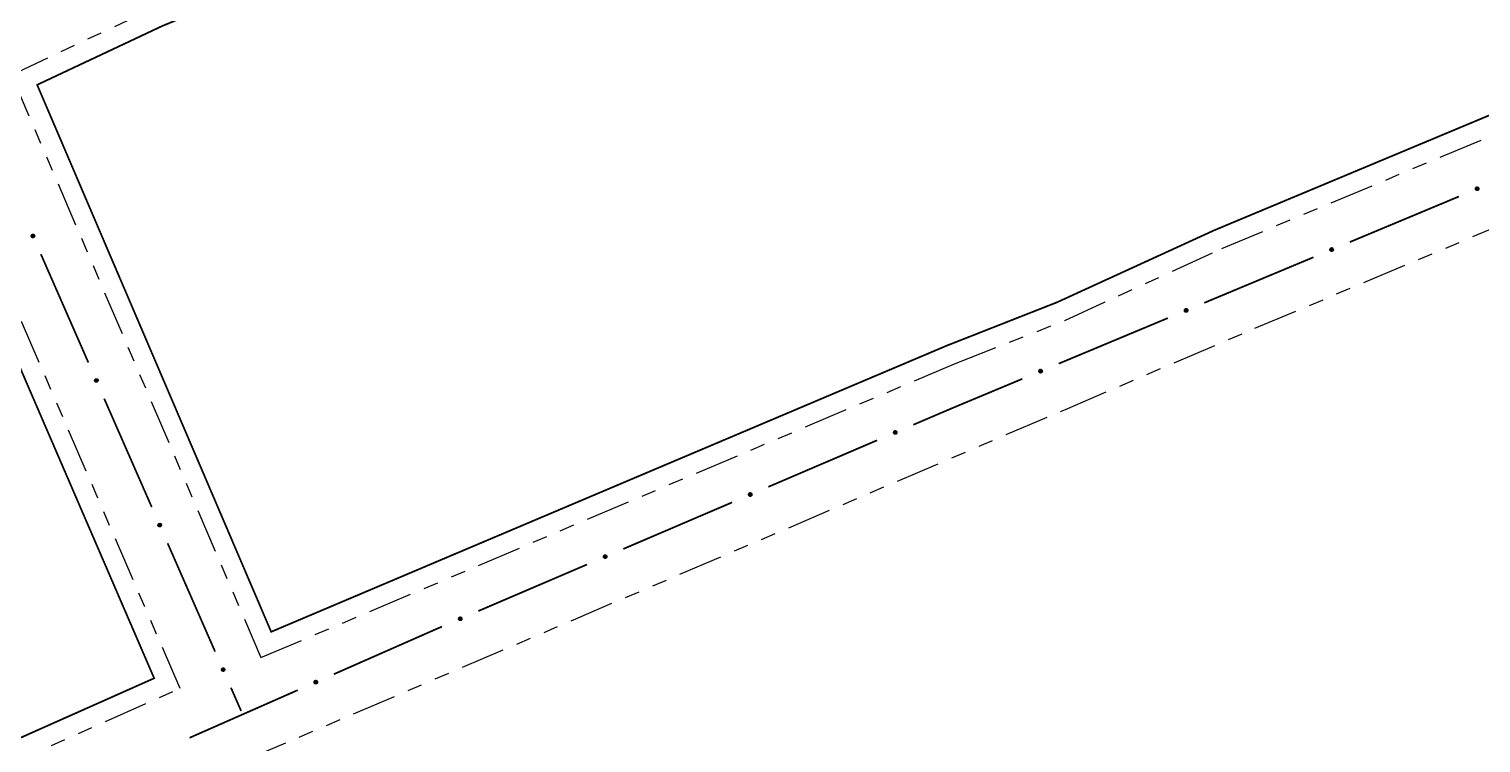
# Model space of a CAD drawing. Extents: x 212200 to 214553, y 4880545 to 4882659.
# Drawn here: x 212517.2 to 212664.5, y 4881572.1 to 4881644.5 of the extents above; entities that cross this region are included whole.
import ezdxf

# ---------------------------------------------------------------- set-up
doc = ezdxf.new("R2010")
doc.units = 0
doc.header["$LTSCALE"] = 1.5
doc.header["$MEASUREMENT"] = 0
doc.linetypes.add('TRACO_12', pattern=[2.5, 2, -0.5])
doc.linetypes.add('TRACO_25', pattern=[8, 3, -1, 1, -1, 1, -1])
for name, color, linetype in [('RU-QUADRA', 210, 'CONTINUOUS'), ('SV-EIXO-RUA-N-PAV', 6, 'CONTINUOUS'), ('SV-RUA-NAO-PAV', 7, 'CONTINUOUS')]:
    doc.layers.add(name, color=color, linetype=linetype)

msp = doc.modelspace()

# ---------------------------------------------------------------- linework, layer by layer
at = {"layer": 'RU-QUADRA', "linetype": 'TRACO_12', "const_width": 0.18, "flags": 128}
for points in [[(212621.514243, 4881616.767795), (212637.44105, 4881624.058091), (212706.951488, 4881653.085227), (212708.0979, 4881654.150289), (212707.979363, 4881655.811787), (212686.173619, 4881707.118705), (212684.704969, 4881709.118013), (212682.661342, 4881709.024064), (212630.339986, 4881686.35951), (212622.612242, 4881683.047441), (212566.219835, 4881659.402928), (212530.752008, 4881644.784216), (212518.039436, 4881638.809736), (212541.781915, 4881583.363192), (212610.347393, 4881612.381162)], [(212529.910859, 4881578.656227), (212506.109515, 4881633.732175), (212466.705919, 4881617.295173), (212418.765075, 4881596.43161), (212409.612447, 4881592.356324), (212432.769733, 4881537.000217), (212466.001142, 4881551.104873), (212502.239873, 4881566.346417)]]:
    msp.add_lwpolyline(points, close=True, dxfattribs=at)
at = {"layer": 'SV-EIXO-RUA-N-PAV', "const_width": 0.18}
for points in [[(212662.269085, 4881627.485827), (212651.214066, 4881622.872079)], [(212662.288273, 4881627.493977), (212662.269085, 4881627.485827)], [(212518.41447, 4881621.649815), (212523.236058, 4881610.66108)], [(212647.522647, 4881621.331487), (212636.44839, 4881616.70971)], [(212632.75697, 4881615.169118), (212621.682713, 4881610.547341)], [(212617.991294, 4881609.006749), (212611.53131, 4881606.310712)], [(212524.843254, 4881606.998168), (212529.664841, 4881596.009433)], [(212610.81956, 4881606.013668), (212606.931649, 4881604.35039)], [(212611.53131, 4881606.310712), (212610.81956, 4881606.013668)], [(212603.254053, 4881602.777087), (212592.221263, 4881598.057177)], [(212588.543666, 4881596.483874), (212577.510877, 4881591.763964)], [(212531.272037, 4881592.346522), (212536.093625, 4881581.357787)], [(212573.83328, 4881590.19066), (212562.80049, 4881585.47075)], [(212558.672887, 4881583.704931), (212548.138797, 4881579.065368)], [(212559.122894, 4881583.897447), (212558.672887, 4881583.704931)], [(212544.478122, 4881577.453085), (212533.496096, 4881572.616236)], [(212537.700821, 4881577.694875), (212538.504419, 4881575.86342)], [(212538.504419, 4881575.86342), (212538.734454, 4881575.339154)]]:
    msp.add_lwpolyline(points, dxfattribs=at)
at = {"layer": 'SV-EIXO-RUA-N-PAV'}
for points in [[(212664.304363, 4881628.23077), (212664.286698, 4881628.185163), (212664.262189, 4881628.149579), (212664.233206, 4881628.125783), (212664.202111, 4881628.111434), (212664.168646, 4881628.100337), (212664.132438, 4881628.096592), (212664.09133, 4881628.101338), (212664.045456, 4881628.118738), (212664.010653, 4881628.14624), (212663.985804, 4881628.173407), (212663.968975, 4881628.20497), (212663.958739, 4881628.23766), (212663.956094, 4881628.2754), (212663.96131, 4881628.317011), (212663.979922, 4881628.362716), (212664.004189, 4881628.397437), (212664.032828, 4881628.419717), (212664.064665, 4881628.436436), (212664.098966, 4881628.447355), (212664.13453, 4881628.450826), (212664.176417, 4881628.445498), (212664.221284, 4881628.42653), (212664.256191, 4881628.402723), (212664.278867, 4881628.374404), (212664.294621, 4881628.342689), (212664.306159, 4881628.309259), (212664.311438, 4881628.273019), (212664.304363, 4881628.23077)], [(212517.653945, 4881623.657073), (212517.699757, 4881623.639947), (212517.735628, 4881623.61586), (212517.759764, 4881623.587159), (212517.774479, 4881623.556235), (212517.78597, 4881623.522904), (212517.790141, 4881623.486742), (212517.785881, 4881623.445582), (212517.769023, 4881623.399505), (212517.741934, 4881623.364381), (212517.715062, 4881623.339213), (212517.6837, 4881623.322012), (212517.651133, 4881623.311391), (212517.613427, 4881623.308301), (212517.571757, 4881623.313026), (212517.525836, 4881623.331098), (212517.490831, 4881623.354953), (212517.468214, 4881623.383327), (212517.451121, 4881623.414965), (212517.439798, 4881623.449135), (212517.435908, 4881623.484656), (212517.440741, 4881623.526603), (212517.459178, 4881623.57169), (212517.482573, 4881623.606875), (212517.510621, 4881623.629884), (212517.542149, 4881623.646011), (212517.57544, 4881623.657943), (212517.611616, 4881623.663649), (212517.653945, 4881623.657073)], [(212649.54335, 4881622.055533), (212649.525397, 4881622.010039), (212649.500665, 4881621.97461), (212649.471531, 4881621.950998), (212649.440346, 4881621.936845), (212649.406812, 4881621.92596), (212649.370581, 4881621.922444), (212649.329504, 4881621.92745), (212649.283741, 4881621.945139), (212649.249112, 4881621.97286), (212649.224435, 4881622.000184), (212649.207805, 4881622.031852), (212649.197776, 4881622.064606), (212649.195369, 4881622.102362), (212649.200848, 4881622.143939), (212649.219749, 4881622.189526), (212649.244234, 4881622.224093), (212649.273013, 4881622.246192), (212649.304956, 4881622.262709), (212649.339325, 4881622.273412), (212649.37491, 4881622.276658), (212649.416763, 4881622.271066), (212649.461509, 4881622.251815), (212649.496265, 4881622.227787), (212649.518762, 4881622.199326), (212649.534315, 4881622.167512), (212649.545642, 4881622.13401), (212649.550692, 4881622.097737), (212649.54335, 4881622.055533)], [(212634.777674, 4881615.893164), (212634.759721, 4881615.84767), (212634.734988, 4881615.812241), (212634.705855, 4881615.788629), (212634.67467, 4881615.774476), (212634.641135, 4881615.763591), (212634.604904, 4881615.760075), (212634.563827, 4881615.765081), (212634.518064, 4881615.78277), (212634.483436, 4881615.810491), (212634.458759, 4881615.837815), (212634.442129, 4881615.869483), (212634.4321, 4881615.902237), (212634.429693, 4881615.939993), (212634.435172, 4881615.98157), (212634.454072, 4881616.027157), (212634.478558, 4881616.061724), (212634.507337, 4881616.083823), (212634.539279, 4881616.10034), (212634.573649, 4881616.111043), (212634.609234, 4881616.114288), (212634.651086, 4881616.108696), (212634.695833, 4881616.089445), (212634.730588, 4881616.065418), (212634.753085, 4881616.036957), (212634.768638, 4881616.005143), (212634.779965, 4881615.971641), (212634.785015, 4881615.935368), (212634.777674, 4881615.893164)], [(212620.011997, 4881609.730795), (212619.994044, 4881609.685301), (212619.969311, 4881609.649872), (212619.940178, 4881609.62626), (212619.908993, 4881609.612107), (212619.875459, 4881609.601221), (212619.839228, 4881609.597706), (212619.798151, 4881609.602711), (212619.752388, 4881609.6204), (212619.717759, 4881609.648122), (212619.693082, 4881609.675445), (212619.676452, 4881609.707114), (212619.666423, 4881609.739868), (212619.664016, 4881609.777623), (212619.669495, 4881609.819201), (212619.688396, 4881609.864787), (212619.712881, 4881609.899355), (212619.74166, 4881609.921454), (212619.773603, 4881609.93797), (212619.807972, 4881609.948673), (212619.843557, 4881609.951919), (212619.885409, 4881609.946327), (212619.930156, 4881609.927076), (212619.964911, 4881609.903049), (212619.987409, 4881609.874588), (212620.002962, 4881609.842774), (212620.014289, 4881609.809272), (212620.019339, 4881609.772998), (212620.011997, 4881609.730795)], [(212524.082729, 4881609.005426), (212524.128541, 4881608.9883), (212524.164412, 4881608.964213), (212524.188548, 4881608.935513), (212524.203263, 4881608.904589), (212524.214754, 4881608.871257), (212524.218925, 4881608.835096), (212524.214664, 4881608.793935), (212524.197807, 4881608.747859), (212524.170717, 4881608.712734), (212524.143845, 4881608.687566), (212524.112483, 4881608.670366), (212524.079916, 4881608.659745), (212524.04221, 4881608.656654), (212524.00054, 4881608.66138), (212523.954619, 4881608.679452), (212523.919614, 4881608.703307), (212523.896998, 4881608.731681), (212523.879905, 4881608.763319), (212523.868581, 4881608.797489), (212523.864691, 4881608.833009), (212523.869524, 4881608.874956), (212523.887962, 4881608.920044), (212523.911356, 4881608.955229), (212523.939405, 4881608.978238), (212523.970932, 4881608.994364), (212524.004223, 4881609.006296), (212524.040399, 4881609.012003), (212524.082729, 4881609.005426)], [(212605.268248, 4881603.519044), (212605.2507, 4881603.473392), (212605.226283, 4881603.437745), (212605.19736, 4881603.413875), (212605.166302, 4881603.399446), (212605.132866, 4881603.388264), (212605.096667, 4881603.384427), (212605.055548, 4881603.389067), (212605.009629, 4881603.406349), (212604.974756, 4881603.433762), (212604.949837, 4881603.460866), (212604.932927, 4881603.492385), (212604.922608, 4881603.525049), (212604.919865, 4881603.562781), (212604.924975, 4881603.604406), (212604.94347, 4881603.650158), (212604.967648, 4881603.684942), (212604.996229, 4881603.707295), (212605.028024, 4881603.724095), (212605.062297, 4881603.735103), (212605.097852, 4881603.738664), (212605.139752, 4881603.733444), (212605.184668, 4881603.714591), (212605.219635, 4881603.690873), (212605.242384, 4881603.662613), (212605.258219, 4881603.630938), (212605.269843, 4881603.597538), (212605.275215, 4881603.561311), (212605.268248, 4881603.519044)], [(212590.557862, 4881597.225831), (212590.540314, 4881597.180179), (212590.515897, 4881597.144532), (212590.486974, 4881597.120662), (212590.455916, 4881597.106233), (212590.422479, 4881597.09505), (212590.386281, 4881597.091213), (212590.345161, 4881597.095854), (212590.299243, 4881597.113136), (212590.26437, 4881597.140549), (212590.239451, 4881597.167652), (212590.222541, 4881597.199171), (212590.212221, 4881597.231835), (212590.209479, 4881597.269568), (212590.214589, 4881597.311193), (212590.233084, 4881597.356945), (212590.257262, 4881597.391728), (212590.285843, 4881597.414082), (212590.317638, 4881597.430882), (212590.351911, 4881597.441889), (212590.387466, 4881597.445451), (212590.429366, 4881597.440231), (212590.474282, 4881597.421378), (212590.509249, 4881597.397659), (212590.531998, 4881597.369399), (212590.547833, 4881597.337725), (212590.559457, 4881597.304325), (212590.564829, 4881597.268098), (212590.557862, 4881597.225831)], [(212530.511512, 4881594.35378), (212530.557324, 4881594.336654), (212530.593195, 4881594.312567), (212530.617331, 4881594.283866), (212530.632046, 4881594.252943), (212530.643537, 4881594.219611), (212530.647709, 4881594.183449), (212530.643448, 4881594.142289), (212530.626591, 4881594.096213), (212530.599501, 4881594.061088), (212530.572629, 4881594.03592), (212530.541267, 4881594.018719), (212530.5087, 4881594.008099), (212530.470994, 4881594.005008), (212530.429324, 4881594.009733), (212530.383403, 4881594.027805), (212530.348398, 4881594.051661), (212530.325781, 4881594.080034), (212530.308689, 4881594.111673), (212530.297365, 4881594.145842), (212530.293475, 4881594.181363), (212530.298308, 4881594.22331), (212530.316746, 4881594.268398), (212530.34014, 4881594.303582), (212530.368189, 4881594.326591), (212530.399716, 4881594.342718), (212530.433007, 4881594.35465), (212530.469183, 4881594.360356), (212530.511512, 4881594.35378)], [(212575.847476, 4881590.932617), (212575.829927, 4881590.886965), (212575.80551, 4881590.851318), (212575.776588, 4881590.827448), (212575.74553, 4881590.813019), (212575.712093, 4881590.801837), (212575.675895, 4881590.798), (212575.634775, 4881590.80264), (212575.588857, 4881590.819922), (212575.553984, 4881590.847335), (212575.529065, 4881590.874439), (212575.512154, 4881590.905958), (212575.501835, 4881590.938622), (212575.499093, 4881590.976354), (212575.504203, 4881591.017979), (212575.522698, 4881591.063731), (212575.546875, 4881591.098515), (212575.575457, 4881591.120868), (212575.607252, 4881591.137668), (212575.641524, 4881591.148676), (212575.677079, 4881591.152237), (212575.71898, 4881591.147017), (212575.763895, 4881591.128164), (212575.798863, 4881591.104446), (212575.821612, 4881591.076186), (212575.837447, 4881591.044511), (212575.849071, 4881591.011111), (212575.854443, 4881590.974884), (212575.847476, 4881590.932617)], [(212561.137089, 4881584.639404), (212561.119541, 4881584.593752), (212561.095124, 4881584.558105), (212561.066201, 4881584.534235), (212561.035143, 4881584.519806), (212561.001707, 4881584.508623), (212560.965508, 4881584.504786), (212560.924389, 4881584.509427), (212560.87847, 4881584.526709), (212560.843597, 4881584.554122), (212560.818678, 4881584.581225), (212560.801768, 4881584.612744), (212560.791449, 4881584.645408), (212560.788707, 4881584.683141), (212560.793816, 4881584.724766), (212560.812311, 4881584.770518), (212560.836489, 4881584.805301), (212560.86507, 4881584.827655), (212560.896865, 4881584.844455), (212560.931138, 4881584.855462), (212560.966693, 4881584.859024), (212561.008594, 4881584.853804), (212561.053509, 4881584.834951), (212561.088477, 4881584.811233), (212561.111225, 4881584.782972), (212561.12706, 4881584.751298), (212561.138684, 4881584.717898), (212561.144056, 4881584.681671), (212561.137089, 4881584.639404)], [(212536.940296, 4881579.702134), (212536.986108, 4881579.685008), (212537.021979, 4881579.660921), (212537.046115, 4881579.63222), (212537.06083, 4881579.601296), (212537.072321, 4881579.567965), (212537.076492, 4881579.531803), (212537.072231, 4881579.490642), (212537.055374, 4881579.444566), (212537.028284, 4881579.409442), (212537.001412, 4881579.384273), (212536.970051, 4881579.367073), (212536.937483, 4881579.356452), (212536.899778, 4881579.353362), (212536.858107, 4881579.358087), (212536.812186, 4881579.376159), (212536.777181, 4881579.400014), (212536.754565, 4881579.428388), (212536.737472, 4881579.460026), (212536.726148, 4881579.494196), (212536.722259, 4881579.529717), (212536.727092, 4881579.571663), (212536.745529, 4881579.616751), (212536.768923, 4881579.651936), (212536.796972, 4881579.674945), (212536.828499, 4881579.691072), (212536.861791, 4881579.703004), (212536.897967, 4881579.70871), (212536.940296, 4881579.702134)], [(212546.484322, 4881578.216397), (212546.46726, 4881578.170562), (212546.443222, 4881578.134657), (212546.414555, 4881578.110481), (212546.383652, 4881578.095723), (212546.350336, 4881578.084186), (212546.314181, 4881578.079965), (212546.273014, 4881578.084168), (212546.226915, 4881578.100961), (212546.191752, 4881578.128002), (212546.166547, 4881578.154839), (212546.149303, 4881578.186177), (212546.138637, 4881578.21873), (212546.135494, 4881578.256431), (212546.140161, 4881578.298108), (212546.158169, 4881578.344054), (212546.181976, 4881578.379092), (212546.210318, 4881578.401748), (212546.241933, 4881578.418885), (212546.276087, 4881578.430256), (212546.311602, 4881578.434195), (212546.353556, 4881578.42942), (212546.398669, 4881578.411045), (212546.433886, 4881578.3877), (212546.456934, 4881578.359683), (212546.473105, 4881578.328178), (212546.485083, 4881578.294904), (212546.490839, 4881578.258736), (212546.484322, 4881578.216397)]]:
    msp.add_lwpolyline(points, close=True, dxfattribs=at)
for points in [[(212664.221284, 4881628.42653), (212663.956094, 4881628.2754)], [(212664.256191, 4881628.402723), (212663.958739, 4881628.23766)], [(212664.195915, 4881628.433105), (212663.961304, 4881628.297867)], [(212664.176417, 4881628.445498), (212663.96131, 4881628.317011)], [(212664.236348, 4881628.4147), (212663.961359, 4881628.259345)], [(212664.264034, 4881628.387914), (212663.966438, 4881628.222957)], [(212664.278867, 4881628.374404), (212663.968975, 4881628.20497)], [(212664.151335, 4881628.443819), (212663.977575, 4881628.343324)], [(212664.284184, 4881628.357928), (212663.977986, 4881628.192281)], [(212664.13453, 4881628.450826), (212663.979922, 4881628.362716)], [(212664.294621, 4881628.342689), (212663.985804, 4881628.173407)], [(212664.113002, 4881628.446809), (212663.99777, 4881628.383035)], [(212664.297332, 4881628.323485), (212664.003505, 4881628.160128)], [(212664.098966, 4881628.447355), (212664.004189, 4881628.397437)], [(212664.306159, 4881628.309259), (212664.010653, 4881628.14624)], [(212664.30439, 4881628.28942), (212664.032446, 4881628.133876)], [(212664.311438, 4881628.273019), (212664.045456, 4881628.118738)], [(212664.306424, 4881628.253221), (212664.070901, 4881628.113148)], [(212664.304363, 4881628.23077), (212664.09133, 4881628.101338)], [(212664.293731, 4881628.206318), (212664.118526, 4881628.102244)], [(212664.286698, 4881628.185163), (212664.132438, 4881628.096592)], [(212664.272814, 4881628.164818), (212664.158304, 4881628.102834)], [(212664.262189, 4881628.149579), (212664.168646, 4881628.100337)], [(212517.435908, 4881623.484656), (212517.525836, 4881623.331098)], [(212517.439798, 4881623.449135), (212517.490831, 4881623.354953)], [(212517.440178, 4881623.463177), (212517.505307, 4881623.348704)], [(212517.440741, 4881623.526603), (212517.571757, 4881623.313026)], [(212517.442716, 4881623.501542), (212517.545254, 4881623.328979)], [(212517.452903, 4881623.546245), (212517.5909, 4881623.313246)], [(212517.459178, 4881623.57169), (212517.613427, 4881623.308301)], [(212517.47083, 4881623.586893), (212517.629419, 4881623.313756)], [(212517.482573, 4881623.606875), (212517.651133, 4881623.311391)], [(212517.497287, 4881623.614893), (212517.665744, 4881623.319264)], [(212517.510621, 4881623.629884), (212517.6837, 4881623.322012)], [(212517.527034, 4881623.635395), (212517.696281, 4881623.331173)], [(212517.542149, 4881623.646011), (212517.715062, 4881623.339213)], [(212517.561319, 4881623.648949), (212517.728132, 4881623.357068)], [(212517.57544, 4881623.657943), (212517.741934, 4881623.364381)], [(212517.595299, 4881623.656408), (212517.75404, 4881623.386318)], [(212517.611616, 4881623.663649), (212517.769023, 4881623.399505)], [(212517.631472, 4881623.658868), (212517.774313, 4881623.425015)], [(212517.653945, 4881623.657073), (212517.785881, 4881623.445582)], [(212517.67852, 4881623.64673), (212517.784654, 4881623.472765)], [(212517.699757, 4881623.639947), (212517.790141, 4881623.486742)], [(212517.720265, 4881623.626304), (212517.783596, 4881623.512533)], [(212517.735628, 4881623.61586), (212517.78597, 4881623.522904)], [(212649.461509, 4881622.251815), (212649.195369, 4881622.102362)], [(212649.496265, 4881622.227787), (212649.197776, 4881622.064606)], [(212649.476498, 4881622.239889), (212649.200533, 4881622.086274)], [(212649.436182, 4881622.258549), (212649.200721, 4881622.124795)], [(212649.416763, 4881622.271066), (212649.200848, 4881622.143939)], [(212649.504014, 4881622.21293), (212649.205383, 4881622.049854)], [(212649.518762, 4881622.199326), (212649.207805, 4881622.031852)], [(212649.523975, 4881622.182817), (212649.216737, 4881622.019107)], [(212649.391671, 4881622.269545), (212649.217279, 4881622.170149)], [(212649.37491, 4881622.276658), (212649.219749, 4881622.189526)], [(212649.534315, 4881622.167512), (212649.224435, 4881622.000184)], [(212649.353357, 4881622.272777), (212649.237724, 4881622.209732)], [(212649.536905, 4881622.148291), (212649.242051, 4881621.986792)], [(212649.339325, 4881622.273412), (212649.244234, 4881622.224093)], [(212649.545642, 4881622.13401), (212649.249112, 4881621.97286)], [(212649.543747, 4881622.114182), (212649.270827, 4881621.960358)], [(212649.550692, 4881622.097737), (212649.283741, 4881621.945139)], [(212649.545553, 4881622.077971), (212649.30915, 4881621.939388)], [(212649.54335, 4881622.055533), (212649.329504, 4881621.92745)], [(212649.532564, 4881622.03115), (212649.356705, 4881621.928184)], [(212649.525397, 4881622.010039), (212649.370581, 4881621.922444)], [(212649.511385, 4881621.989782), (212649.396486, 4881621.928522)], [(212649.500665, 4881621.97461), (212649.406812, 4881621.92596)], [(212634.695833, 4881616.089445), (212634.429693, 4881615.939993)], [(212634.730588, 4881616.065418), (212634.4321, 4881615.902237)], [(212634.710822, 4881616.07752), (212634.434857, 4881615.923905)], [(212634.670505, 4881616.09618), (212634.435045, 4881615.962426)], [(212634.651086, 4881616.108696), (212634.435172, 4881615.98157)], [(212634.738338, 4881616.05056), (212634.439706, 4881615.887485)], [(212634.753085, 4881616.036957), (212634.442129, 4881615.869483)], [(212634.758298, 4881616.020447), (212634.45106, 4881615.856737)], [(212634.625994, 4881616.107176), (212634.451603, 4881616.00778)], [(212634.609234, 4881616.114288), (212634.454072, 4881616.027157)], [(212634.768638, 4881616.005143), (212634.458759, 4881615.837815)], [(212634.587681, 4881616.110407), (212634.472048, 4881616.047363)], [(212634.771228, 4881615.985922), (212634.476375, 4881615.824423)], [(212634.573649, 4881616.111043), (212634.478558, 4881616.061724)], [(212634.779965, 4881615.971641), (212634.483436, 4881615.810491)], [(212634.778071, 4881615.951813), (212634.50515, 4881615.797989)], [(212634.785015, 4881615.935368), (212634.518064, 4881615.78277)], [(212634.779876, 4881615.915602), (212634.543474, 4881615.777019)], [(212634.777674, 4881615.893164), (212634.563827, 4881615.765081)], [(212634.766888, 4881615.86878), (212634.591029, 4881615.765815)], [(212634.759721, 4881615.84767), (212634.604904, 4881615.760075)], [(212634.745709, 4881615.827413), (212634.630809, 4881615.766153)], [(212634.734988, 4881615.812241), (212634.641135, 4881615.763591)], [(212619.930156, 4881609.927076), (212619.664016, 4881609.777623)], [(212619.964911, 4881609.903049), (212619.666423, 4881609.739868)], [(212619.945145, 4881609.915151), (212619.66918, 4881609.761535)], [(212619.904828, 4881609.933811), (212619.669368, 4881609.800057)], [(212619.885409, 4881609.946327), (212619.669495, 4881609.819201)], [(212619.972661, 4881609.888191), (212619.67403, 4881609.725116)], [(212619.987409, 4881609.874588), (212619.676452, 4881609.707114)], [(212619.992621, 4881609.858078), (212619.685383, 4881609.694368)], [(212619.860318, 4881609.944807), (212619.685926, 4881609.845411)], [(212619.843557, 4881609.951919), (212619.688396, 4881609.864787)], [(212620.002962, 4881609.842774), (212619.693082, 4881609.675445)], [(212619.822004, 4881609.948038), (212619.706371, 4881609.884994)], [(212620.005552, 4881609.823553), (212619.710698, 4881609.662054)], [(212619.807972, 4881609.948673), (212619.712881, 4881609.899355)], [(212620.014289, 4881609.809272), (212619.717759, 4881609.648122)], [(212620.012394, 4881609.789444), (212619.739473, 4881609.63562)], [(212620.019339, 4881609.772998), (212619.752388, 4881609.6204)], [(212620.014199, 4881609.753232), (212619.777797, 4881609.614649)], [(212620.011997, 4881609.730795), (212619.798151, 4881609.602711)], [(212620.001211, 4881609.706411), (212619.825352, 4881609.603446)], [(212619.994044, 4881609.685301), (212619.839228, 4881609.597706)], [(212619.980032, 4881609.665044), (212619.865133, 4881609.603784)], [(212619.969311, 4881609.649872), (212619.875459, 4881609.601221)], [(212523.864691, 4881608.833009), (212523.954619, 4881608.679452)], [(212523.868581, 4881608.797489), (212523.919614, 4881608.703307)], [(212523.868962, 4881608.81153), (212523.934091, 4881608.697058)], [(212523.869524, 4881608.874956), (212524.00054, 4881608.66138)], [(212523.871499, 4881608.849896), (212523.974037, 4881608.677333)], [(212523.881687, 4881608.894599), (212524.019684, 4881608.661599)], [(212523.887962, 4881608.920044), (212524.04221, 4881608.656654)], [(212523.899614, 4881608.935247), (212524.058202, 4881608.662109)], [(212523.911356, 4881608.955229), (212524.079916, 4881608.659745)], [(212523.926071, 4881608.963246), (212524.094528, 4881608.667617)], [(212523.939405, 4881608.978238), (212524.112483, 4881608.670366)], [(212523.955817, 4881608.983749), (212524.125065, 4881608.679526)], [(212523.970932, 4881608.994364), (212524.143845, 4881608.687566)], [(212523.990103, 4881608.997302), (212524.156915, 4881608.705422)], [(212524.004223, 4881609.006296), (212524.170717, 4881608.712734)], [(212524.024082, 4881609.004761), (212524.182824, 4881608.734671)], [(212524.040399, 4881609.012003), (212524.197807, 4881608.747859)], [(212524.060255, 4881609.007222), (212524.203097, 4881608.773369)], [(212524.082729, 4881609.005426), (212524.214664, 4881608.793935)], [(212524.107304, 4881608.995084), (212524.213437, 4881608.821118)], [(212524.128541, 4881608.9883), (212524.218925, 4881608.835096)], [(212524.149048, 4881608.974658), (212524.212379, 4881608.860887)], [(212524.164412, 4881608.964213), (212524.214754, 4881608.871257)], [(212605.184668, 4881603.714591), (212604.919865, 4881603.562781)], [(212605.219635, 4881603.690873), (212604.922608, 4881603.525049)], [(212605.139752, 4881603.733444), (212604.924975, 4881603.604406)], [(212605.159282, 4881603.721101), (212604.925018, 4881603.585262)], [(212605.199762, 4881603.702799), (212604.925172, 4881603.54674)], [(212605.227517, 4881603.676085), (212604.930345, 4881603.510365)], [(212605.242384, 4881603.662613), (212604.932927, 4881603.492385)], [(212605.114675, 4881603.731701), (212604.941173, 4881603.63076)], [(212605.097852, 4881603.738664), (212604.94347, 4881603.650158)], [(212605.076334, 4881603.734592), (212604.961265, 4881603.670523)], [(212605.062297, 4881603.735103), (212604.967648, 4881603.684942)], [(212605.247743, 4881603.64615), (212604.941971, 4881603.479719)], [(212605.258219, 4881603.630938), (212604.949837, 4881603.460866)], [(212605.26098, 4881603.611741), (212604.967572, 4881603.447631)], [(212605.269843, 4881603.597538), (212604.974756, 4881603.433762)], [(212605.268125, 4881603.577694), (212604.99658, 4881603.421453)], [(212605.275215, 4881603.561311), (212605.009629, 4881603.406349)], [(212605.270251, 4881603.5415), (212605.035089, 4881603.400824)], [(212605.268248, 4881603.519044), (212605.055548, 4881603.389067)], [(212605.257679, 4881603.494566), (212605.082741, 4881603.390043)], [(212605.2507, 4881603.473392), (212605.096667, 4881603.384427)], [(212605.236869, 4881603.453012), (212605.122518, 4881603.390734)], [(212605.226283, 4881603.437745), (212605.132866, 4881603.388264)], [(212590.474282, 4881597.421378), (212590.209479, 4881597.269568)], [(212590.509249, 4881597.397659), (212590.212221, 4881597.231835)], [(212590.429366, 4881597.440231), (212590.214589, 4881597.311193)], [(212590.448895, 4881597.427887), (212590.214632, 4881597.292048)], [(212590.489376, 4881597.409586), (212590.214786, 4881597.253526)], [(212590.51713, 4881597.382871), (212590.219958, 4881597.217151)], [(212590.531998, 4881597.369399), (212590.222541, 4881597.199171)], [(212590.404289, 4881597.438487), (212590.230786, 4881597.337547)], [(212590.537357, 4881597.352937), (212590.231585, 4881597.186506)], [(212590.387466, 4881597.445451), (212590.233084, 4881597.356945)], [(212590.547833, 4881597.337725), (212590.239451, 4881597.167652)], [(212590.365948, 4881597.441379), (212590.250879, 4881597.37731)], [(212590.550594, 4881597.318528), (212590.257185, 4881597.154418)], [(212590.351911, 4881597.441889), (212590.257262, 4881597.391728)], [(212590.559457, 4881597.304325), (212590.26437, 4881597.140549)], [(212590.557738, 4881597.284481), (212590.286194, 4881597.12824)], [(212590.564829, 4881597.268098), (212590.299243, 4881597.113136)], [(212590.559865, 4881597.248287), (212590.324702, 4881597.10761)], [(212590.557862, 4881597.225831), (212590.345161, 4881597.095854)], [(212590.547293, 4881597.201352), (212590.372355, 4881597.096829)], [(212590.540314, 4881597.180179), (212590.386281, 4881597.091213)], [(212590.526482, 4881597.159798), (212590.412131, 4881597.09752)], [(212590.515897, 4881597.144532), (212590.422479, 4881597.09505)], [(212530.293475, 4881594.181363), (212530.383403, 4881594.027805)], [(212530.297365, 4881594.145842), (212530.348398, 4881594.051661)], [(212530.297746, 4881594.159884), (212530.362874, 4881594.045411)], [(212530.298308, 4881594.22331), (212530.429324, 4881594.009733)], [(212530.300283, 4881594.19825), (212530.402821, 4881594.025687)], [(212530.310471, 4881594.242952), (212530.448467, 4881594.009953)], [(212530.316746, 4881594.268398), (212530.470994, 4881594.005008)], [(212530.328397, 4881594.2836), (212530.486986, 4881594.010463)], [(212530.34014, 4881594.303582), (212530.5087, 4881594.008099)], [(212530.354854, 4881594.3116), (212530.523312, 4881594.015971)], [(212530.368189, 4881594.326591), (212530.541267, 4881594.018719)], [(212530.384601, 4881594.332102), (212530.553849, 4881594.02788)], [(212530.399716, 4881594.342718), (212530.572629, 4881594.03592)], [(212530.418886, 4881594.345656), (212530.585699, 4881594.053776)], [(212530.433007, 4881594.35465), (212530.599501, 4881594.061088)], [(212530.452866, 4881594.353115), (212530.611608, 4881594.083025)], [(212530.469183, 4881594.360356), (212530.626591, 4881594.096213)], [(212530.489039, 4881594.355576), (212530.631881, 4881594.121722)], [(212530.511512, 4881594.35378), (212530.643448, 4881594.142289)], [(212530.536087, 4881594.343437), (212530.642221, 4881594.169472)], [(212530.557324, 4881594.336654), (212530.647709, 4881594.183449)], [(212530.577832, 4881594.323011), (212530.641163, 4881594.20924)], [(212530.593195, 4881594.312567), (212530.643537, 4881594.219611)], [(212575.763895, 4881591.128164), (212575.499093, 4881590.976354)], [(212575.798863, 4881591.104446), (212575.501835, 4881590.938622)], [(212575.71898, 4881591.147017), (212575.504203, 4881591.017979)], [(212575.738509, 4881591.134674), (212575.504245, 4881590.998835)], [(212575.77899, 4881591.116372), (212575.5044, 4881590.960313)], [(212575.806744, 4881591.089658), (212575.509572, 4881590.923938)], [(212575.821612, 4881591.076186), (212575.512154, 4881590.905958)], [(212575.693902, 4881591.145274), (212575.5204, 4881591.044334)], [(212575.826971, 4881591.059723), (212575.521198, 4881590.893292)], [(212575.677079, 4881591.152237), (212575.522698, 4881591.063731)], [(212575.837447, 4881591.044511), (212575.529065, 4881590.874439)], [(212575.655562, 4881591.148165), (212575.540493, 4881591.084096)], [(212575.840207, 4881591.025314), (212575.546799, 4881590.861204)], [(212575.641524, 4881591.148676), (212575.546875, 4881591.098515)], [(212575.849071, 4881591.011111), (212575.553984, 4881590.847335)], [(212575.847352, 4881590.991267), (212575.575808, 4881590.835027)], [(212575.854443, 4881590.974884), (212575.588857, 4881590.819922)], [(212575.849479, 4881590.955073), (212575.614316, 4881590.814397)], [(212575.847476, 4881590.932617), (212575.634775, 4881590.80264)], [(212575.836907, 4881590.908139), (212575.661969, 4881590.803616)], [(212575.829927, 4881590.886965), (212575.675895, 4881590.798)], [(212575.816096, 4881590.866585), (212575.701745, 4881590.804307)], [(212575.80551, 4881590.851318), (212575.712093, 4881590.801837)], [(212561.053509, 4881584.834951), (212560.788707, 4881584.683141)], [(212561.088477, 4881584.811233), (212560.791449, 4881584.645408)], [(212561.008594, 4881584.853804), (212560.793816, 4881584.724766)], [(212561.028123, 4881584.84146), (212560.793859, 4881584.705621)], [(212561.068603, 4881584.823159), (212560.794013, 4881584.667099)], [(212561.096358, 4881584.796445), (212560.799186, 4881584.630724)], [(212561.111225, 4881584.782972), (212560.801768, 4881584.612744)], [(212560.983516, 4881584.85206), (212560.810014, 4881584.75112)], [(212561.116585, 4881584.76651), (212560.810812, 4881584.600079)], [(212560.966693, 4881584.859024), (212560.812311, 4881584.770518)], [(212561.12706, 4881584.751298), (212560.818678, 4881584.581225)], [(212560.945175, 4881584.854952), (212560.830107, 4881584.790883)], [(212561.129821, 4881584.732101), (212560.836413, 4881584.567991)], [(212560.931138, 4881584.855462), (212560.836489, 4881584.805301)], [(212561.138684, 4881584.717898), (212560.843597, 4881584.554122)], [(212561.136966, 4881584.698054), (212560.865422, 4881584.541813)], [(212561.144056, 4881584.681671), (212560.87847, 4881584.526709)], [(212561.139093, 4881584.66186), (212560.90393, 4881584.521184)], [(212561.137089, 4881584.639404), (212560.924389, 4881584.509427)], [(212561.12652, 4881584.614925), (212560.951582, 4881584.510403)], [(212561.119541, 4881584.593752), (212560.965508, 4881584.504786)], [(212561.10571, 4881584.573371), (212560.991359, 4881584.511094)], [(212561.095124, 4881584.558105), (212561.001707, 4881584.508623)], [(212536.722259, 4881579.529717), (212536.812186, 4881579.376159)], [(212536.726148, 4881579.494196), (212536.777181, 4881579.400014)], [(212536.726529, 4881579.508237), (212536.791658, 4881579.393765)], [(212536.727092, 4881579.571663), (212536.858107, 4881579.358087)], [(212536.729067, 4881579.546603), (212536.831605, 4881579.37404)], [(212536.739254, 4881579.591306), (212536.877251, 4881579.358306)], [(212536.745529, 4881579.616751), (212536.899778, 4881579.353362)], [(212536.757181, 4881579.631954), (212536.91577, 4881579.358816)], [(212536.768923, 4881579.651936), (212536.937483, 4881579.356452)], [(212536.783638, 4881579.659954), (212536.952095, 4881579.364325)], [(212536.796972, 4881579.674945), (212536.970051, 4881579.367073)], [(212536.813384, 4881579.680456), (212536.982632, 4881579.376233)], [(212536.828499, 4881579.691072), (212537.001412, 4881579.384273)], [(212536.84767, 4881579.69401), (212537.014482, 4881579.402129)], [(212536.861791, 4881579.703004), (212537.028284, 4881579.409442)], [(212536.88165, 4881579.701469), (212537.040391, 4881579.431379)], [(212536.897967, 4881579.70871), (212537.055374, 4881579.444566)], [(212536.917822, 4881579.703929), (212537.060664, 4881579.470076)], [(212536.940296, 4881579.702134), (212537.072231, 4881579.490642)], [(212536.964871, 4881579.691791), (212537.071005, 4881579.517826)], [(212536.986108, 4881579.685008), (212537.076492, 4881579.531803)], [(212537.006616, 4881579.671365), (212537.069946, 4881579.557594)], [(212537.021979, 4881579.660921), (212537.072321, 4881579.567965)], [(212546.398669, 4881578.411045), (212546.135494, 4881578.256431)], [(212546.433886, 4881578.3877), (212546.138637, 4881578.21873)], [(212546.353556, 4881578.42942), (212546.140161, 4881578.298108)], [(212546.373215, 4881578.417285), (212546.140407, 4881578.278965)], [(212546.413888, 4881578.399415), (212546.140971, 4881578.240447)], [(212546.441924, 4881578.372997), (212546.14653, 4881578.204129)], [(212546.456934, 4881578.359683), (212546.149303, 4881578.186177)], [(212546.328498, 4881578.42741), (212546.156078, 4881578.324633)], [(212546.311602, 4881578.434195), (212546.158169, 4881578.344054)], [(212546.462468, 4881578.343279), (212546.158481, 4881578.173608)], [(212546.473105, 4881578.328178), (212546.166547, 4881578.154839)], [(212546.290129, 4881578.429894), (212546.175747, 4881578.364607)], [(212546.276087, 4881578.430256), (212546.181976, 4881578.379092)], [(212546.476069, 4881578.309012), (212546.184421, 4881578.141794)], [(212546.485083, 4881578.294904), (212546.191752, 4881578.128002)], [(212546.483575, 4881578.275043), (212546.213706, 4881578.115926)], [(212546.490839, 4881578.258736), (212546.226915, 4881578.100961)], [(212546.486086, 4881578.238873), (212546.252431, 4881578.095707)], [(212546.484322, 4881578.216397), (212546.273014, 4881578.084168)], [(212546.474013, 4881578.191808), (212546.300196, 4881578.085433)], [(212546.46726, 4881578.170562), (212546.314181, 4881578.079965)], [(212546.453645, 4881578.150035), (212546.339962, 4881578.086546)], [(212546.443222, 4881578.134657), (212546.350336, 4881578.084186)]]:
    msp.add_lwpolyline(points, dxfattribs=at)
at = {"layer": 'SV-RUA-NAO-PAV', "linetype": 'TRACO_25'}
msp.add_polyline3d([(212622.296668, 4881614.926374, 12.682621), (212638.242828, 4881622.225528, 12.682621), (212708.051387, 4881651.377157, 12.75324), (212710.161, 4881653.337072, 12.733063), (212709.950546, 4881656.286964, 12.63218), (212687.923248, 4881708.115179, 11.915912), (212685.682854, 4881711.16508, 11.80494), (212682.203009, 4881711.005106, 11.885647), (212629.548557, 4881688.196261, 11.693969), (212621.831621, 4881684.888825, 11.693969), (212565.452087, 4881661.249709, 12.373527), (212529.945131, 4881646.614869, 11.077828), (212515.440526, 4881639.798194, 10.280476), (212540.727332, 4881580.745138, 13.096128), (212611.102897, 4881610.529165, 13.494804)], close=True, dxfattribs=at)
for points in [[(212474.488004, 4881542.928474, 13.793811), (212539.116405, 4881570.335975, 13.121045), (212622.356576, 4881605.913835, 13.055888), (212641.579715, 4881614.128927, 13.055888), (212709.00275, 4881642.447481, 13.015534), (212722.38147, 4881647.417218, 13.076064), (212734.410846, 4881648.527106, 13.166859), (212749.720445, 4881647.427056, 13.146683), (212753.138319, 4881647.033167, 13.792333)], [(212532.53174, 4881577.633185, 12.946624), (212507.162047, 4881636.338268, 11.027993), (212465.921839, 4881619.135133, 13.021376), (212417.959258, 4881598.26211, 13.021376)], [(212417.959258, 4881598.26211, 13.021376), (212407.012857, 4881593.388131, 13.270549), (212431.700534, 4881534.373717, 14.192488), (212466.779538, 4881549.262562, 14.192488), (212503.034107, 4881564.510766, 13.420053), (212532.53174, 4881577.633185, 12.946624)]]:
    msp.add_polyline3d(points, dxfattribs=at)

doc.saveas('drawing.dxf')
